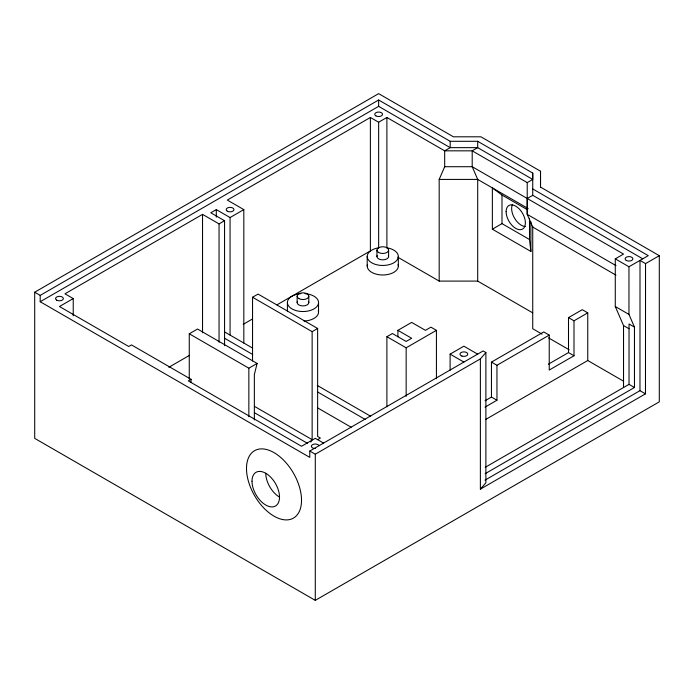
<?xml version="1.0" encoding="UTF-8"?>
<svg xmlns="http://www.w3.org/2000/svg" width="694" height="694" viewBox="0 0 694 694"><rect width="100%" height="100%" fill="white"/><g stroke="black" fill="none" stroke-linecap="round" stroke-linejoin="round"><path stroke-width="1.04" d="M34.7 292.209L34.7 438.365L315.284 600.362L659.3 401.826L659.3 255.678L540.513 187.094L540.513 171.21L480.925 136.805L453.408 136.805L378.646 93.638L34.7 292.209L40.2 295.392L378.646 99.997L450.18 141.298L477.698 141.298L532.732 173.066L532.732 195.309L642.722 258.81M73.226 315.787L73.226 298.567L64.967 293.805L202.544 214.368L219.052 223.902L224.552 220.727L224.57 345.673M191.067 382.489L191.067 379.314L131.478 344.909L128.728 346.497L59.467 306.514L73.226 298.567M202.544 332.747L202.544 214.368M219.052 342.263L219.052 223.902M243.82 343.053L243.82 209.605L227.311 200.072L370.388 117.468L378.646 122.231L386.896 117.468L444.681 150.832L472.198 150.832L477.698 147.648L532.732 179.425L532.732 173.066M287.411 311.016L287.411 302.541M297.136 302.541L297.136 296.182M308.813 302.541L308.813 296.182M315.284 600.362L315.293 454.206L480.378 358.893L485.887 352.543L483.137 350.947L309.784 451.031L309.784 457.389L40.2 301.743L40.2 295.392M318.537 312.074L318.537 302.541M367.204 266.002L367.204 256.468M370.388 117.468L370.388 250.907L276.871 304.9M376.937 256.468L376.937 250.118M378.646 248.14L378.646 122.231M388.605 256.468L388.605 250.118M398.339 266.002L398.339 256.468M532.732 312.864L477.698 281.096L439.181 281.096L439.181 179.425L444.681 166.716L444.681 150.832L450.18 147.648L477.698 147.648L477.698 141.298M450.111 370.266L450.111 354.131L463.87 346.185L477.628 354.131M540.513 187.363L540.513 171.21M623.533 387.53L623.533 325.573L615.274 306.505L615.274 258.853L623.533 254.082L472.198 166.716L444.681 166.716M485.097 473.724L634.463 387.495L634.463 327.126L628.964 314.417L628.964 266.756L615.274 258.853M485.002 480.144L639.972 390.67L640.007 260.423L645.541 263.616L659.3 255.678M480.378 358.893L480.378 489.157L645.472 393.845L645.541 263.616M189.262 379.15L189.262 333.788L197.512 329.025L257.101 363.43L254.351 374.543L254.351 420M310.756 442.043L312.135 439.658L312.135 331.654L252.547 297.249L252.547 360.975M480.378 489.157L485.887 482.807L485.887 352.543M40.2 301.743L378.646 106.347L450.18 147.648L450.18 141.298M230.078 335.098L230.061 217.552L216.302 209.605L210.803 212.78L224.552 220.727M230.061 217.552L243.82 209.605M252.547 297.249L258.047 294.074L317.635 328.479L317.635 436.483L320.385 438.079L317.635 439.666M168.85 367.265L189.445 355.38M243.204 324.341L252.555 318.936M477.698 281.096L477.698 179.425L472.198 166.716L472.198 150.832L527.223 182.6L532.732 179.425M191.067 379.314L188.317 380.902L301.534 446.268L315.284 438.322L323.543 443.084M532.732 195.309L527.223 198.484L527.223 214.368L532.732 227.077L615.942 275.128M189.262 333.788L248.851 368.193L257.101 363.43M312.135 331.654L317.635 328.479M492.358 229.194L501.988 223.633L501.988 195.04L492.358 187.892L492.358 229.194L530.884 251.436L530.884 221.776M386.896 406.788L386.896 336.694L392.405 333.519L406.155 341.457L411.663 338.282L397.905 330.335L411.663 322.398L425.422 330.335L430.922 327.16L436.422 330.335L436.422 378.733M406.155 396.343L406.155 347.815L436.422 330.335M628.964 266.756L648.257 255.652L532.732 188.95M485.037 400.768L491.456 397.063L491.456 362.112L543.732 331.932L549.24 335.107L549.24 370.058L573.999 355.762L573.999 320.81L587.757 312.864L587.757 360.524L485.514 419.558M548.321 364.229L568.499 352.578L568.499 317.635L582.257 309.689L587.757 312.864M491.456 362.112L496.956 365.287L549.24 335.107M485.037 407.126L496.956 400.238L496.956 365.287M485.21 467.322L629.033 384.355L634.463 387.495M439.181 179.425L477.698 179.425L528.134 208.538M501.988 195.04L527.674 209.866M616.055 265.655L527.223 214.368L527.223 182.6M501.988 223.633L529.505 239.517L530.884 251.436M615.274 306.505L628.964 314.417M634.463 327.126L629.033 323.985L629.033 384.355M623.533 325.573L629.033 328.748M568.499 317.635L573.999 320.81M542.075 334.144L532.732 328.748L532.732 226.339M548.616 337.926L569.175 349.793M587.757 360.524L623.403 381.101M639.972 390.67L645.472 393.845M568.499 352.578L573.999 355.762M398.104 257.379L439.181 281.096M450.111 354.131L463.87 362.068M386.896 336.694L406.155 347.815M491.456 397.063L496.956 400.238M224.578 331.923L252.581 348.084M317.279 385.439L370.726 416.296M224.578 338.256L252.703 354.495M317.401 391.85L365.226 419.462M317.384 407.751L351.147 427.235M254.403 406.328L312.135 439.658M254.446 412.713L307.52 443.353M309.784 451.031L315.293 454.206M529.505 218.332L529.505 239.517M397.905 330.335L397.905 336.824M386.896 117.468L386.896 247.68M378.646 99.997L378.646 106.347M248.851 368.193L248.851 416.79M216.302 209.605L216.302 217.153M525.323 226.53A13.62 7.86 60 0 1 514.445 218.029A13.62 7.86 60 0 1 512.528 204.357M279.517 497.104A19.458 11.234 60 0 1 265.759 473.273M315.284 448.515A3.895 2.247 0 0 1 311.415 446.459A3.895 2.247 0 0 1 314.616 444.056A3.895 2.247 0 0 1 319.049 445.687M386.801 247.793A15.563 8.987 0 0 1 395.519 261.629A15.563 8.987 0 0 1 370.023 261.629A15.563 8.987 0 0 1 378.742 247.793M388.406 255.6A5.838 3.366 0 0 1 382.767 259.842A5.838 3.366 0 0 1 377.128 255.6M398.096 264.44A15.563 8.987 0 0 1 382.767 274.989A15.563 8.987 0 0 1 367.438 264.44M305.004 293.631A15.563 8.987 0 0 1 316.1 307.373A15.563 8.987 0 0 1 289.849 307.373A15.563 8.987 0 0 1 300.944 293.631M308.613 301.664A5.838 3.366 0 0 1 302.974 305.907A5.838 3.366 0 0 1 297.336 301.664M318.303 310.513A15.563 8.987 0 0 1 303.989 321.036M246.5 468.511A38.916 22.468 60 0 0 287.776 519.849A38.916 22.468 60 0 0 287.776 464.824A38.916 22.468 60 0 0 246.5 468.511M506.117 211.713A13.62 7.86 60 0 0 520.561 229.688A13.62 7.86 60 0 0 520.561 210.429A13.62 7.86 60 0 0 506.117 211.713M626.257 260.423A3.895 2.247 0 0 0 632.763 259.409A3.895 2.247 0 0 0 627.983 256.667A3.895 2.247 0 0 0 626.257 260.423M227.311 211.193A3.895 2.247 0 0 0 233.817 210.187A3.895 2.247 0 0 0 229.055 207.437A3.895 2.247 0 0 0 227.311 211.193M56.708 300.155A3.895 2.247 0 0 0 63.223 299.149A3.895 2.247 0 0 0 58.461 296.399A3.895 2.247 0 0 0 56.708 300.155M461.926 356.074A3.895 2.247 0 0 0 467.765 354.131A3.895 2.247 0 0 0 461.926 352.179A3.895 2.247 0 0 0 461.926 356.074M375.888 115.881A3.895 2.247 0 0 0 382.403 114.874A3.895 2.247 0 0 0 377.64 112.124A3.895 2.247 0 0 0 375.888 115.881M378.646 252.503A5.838 3.366 0 0 0 388.406 250.985A5.838 3.366 0 0 0 381.258 246.864A5.838 3.366 0 0 0 378.646 252.503M298.845 298.567A5.838 3.366 0 0 0 308.613 297.058A5.838 3.366 0 0 0 301.465 292.929A5.838 3.366 0 0 0 298.845 298.567M252 481.211A19.458 11.234 60 0 0 272.638 506.889A19.458 11.234 60 0 0 272.638 479.372A19.458 11.234 60 0 0 252 481.211"/></g></svg>
